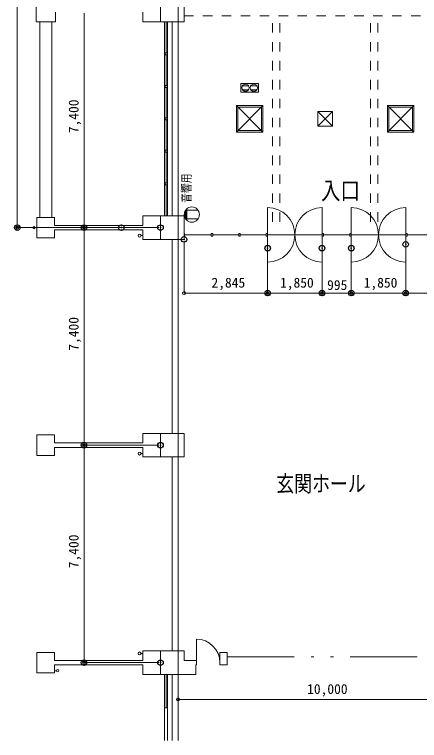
# Model space of a CAD drawing. Units: millimetres, scale not verified. Extents: x -20008 to 44171, y -23185 to 24570.
# Drawn here: x -19584 to -5811, y -23185 to 1513 of the extents above; entities that cross this region are included whole.
import ezdxf
from ezdxf.enums import TextEntityAlignment as Align

# ---------------------------------------------------------------- set-up
doc = ezdxf.new("R2010")
doc.units = ezdxf.units.MM
doc.header["$LTSCALE"] = 380
doc.header["$PDMODE"] = 32
doc.header["$PDSIZE"] = 190
doc.linetypes.add('DASHED_DOUBLE_DOTTED', pattern=[11, 6, -1.5, 0.25, -1.5, 0.25, -1.5])
doc.linetypes.add('USER1', pattern=[1.693333, 0.846667, -0.846667])
for name, color, linetype, lineweight in [('0-1_C-7', 253, 'Continuous', 18), ('0-2_6-3', 1, 'Continuous', 18), ('0-F_1-8', 8, 'Continuous', 18), ('1-0_1-6', 8, 'Continuous', 18), ('1-1_1-5', 8, 'Continuous', 18), ('1-2_1-4', 8, 'Continuous', 18), ('1-7_0-B', 8, 'Continuous', 18), ('1-8_0-A', 8, 'Continuous', 18), ('1-B_0-2', 8, 'Continuous', 18), ('1-D_0-0', 8, 'Continuous', 18), ('1-E_0', 1, 'Continuous', 18), ('2-0_6-8', 253, 'Continuous', 18), ('2-4_1-7', 8, 'Continuous', 18), ('2-F_0-E', 8, 'USER1', 18), ('3-0_KUTAI', 1, 'Continuous', 18)]:
    doc.layers.add(name, color=color, linetype=linetype, lineweight=lineweight)
doc.layers.add('0-4_3-4', color=3, linetype='Continuous')
doc.layers.add('1-F_Defpoints', color=5, linetype='Continuous')
doc.styles.add('ＭＳ ゴシック', font='')
doc.styles.get('ＭＳ ゴシック').set_extended_font_data('MS Gothic')

# ---------------------------------------------------------------- blocks, each defined once
blk = doc.blocks.new('_Origin')
at = {"layer": '1-E_0'}
blk.add_line((0, 0), (-380, 0), dxfattribs=at)
blk.add_circle((0, 0), 190, dxfattribs=at)

msp = doc.modelspace()

# ---------------------------------------------------------------- linework, layer by layer
at = {"layer": '0-1_C-7'}
for p, q in [((-11136.6, -2487.3), (-12036.6, -1587.3)), ((-6003.6, -2487.3), (-6903.6, -1587.3)), ((-8770.1, -1787.3), (-9270.1, -2287.3))]:
    msp.add_line(p, q, dxfattribs=at)
for points in [[(-11136.6, -2487.3), (-11136.6, -1587.3), (-12036.6, -1587.3), (-12036.6, -2487.3)], [(-11136.6, -1587.3), (-12036.6, -2487.3), (-11136.6, -2487.3)], [(-6003.6, -2487.3), (-6003.6, -1587.3), (-6903.6, -1587.3), (-6903.6, -2487.3)], [(-6003.6, -1587.3), (-6903.6, -2487.3), (-6003.6, -2487.3)], [(-8770.1, -2287.3), (-8770.1, -1787.3), (-9270.1, -1787.3)]]:
    msp.add_lwpolyline(points, dxfattribs=at)
for points in [[(-11186.6, -2437.3), (-11186.6, -1637.3), (-11986.6, -1637.3), (-11986.6, -2437.3)], [(-6053.6, -2437.3), (-6053.6, -1637.3), (-6853.6, -1637.3), (-6853.6, -2437.3)], [(-9270.1, -2287.3), (-8770.1, -2287.3), (-9270.1, -1787.3)]]:
    msp.add_lwpolyline(points, close=True, dxfattribs=at)
at = {"layer": '0-2_6-3'}
for p, q in [((-13784, -5176.8), (-13784, -5411.7)), ((-13771.9, -5152.5), (-13771.9, -5436)), ((-13751.6, -5128.2), (-13751.6, -5460.3)), ((-13739.5, -5116), (-13739.5, -5472.4)), ((-13727.3, -5488.6), (-13727.3, -5107.9)), ((-13727.3, -5148.4), (-13338.5, -5148.4)), ((-13800.2, -5375.2), (-13800.2, -5213.2)), ((-13727.3, -5440), (-13338.5, -5440))]:
    msp.add_line(p, q, dxfattribs=at)
msp.add_circle((-13553.2, -5294.2), 259.2, dxfattribs=at)
at = {"layer": '0-F_1-8'}
for p, q in [((-14479.6, 1262.7), (-14479.6, -5337.3)), ((-14379.6, 1262.7), (-14379.6, -5337.3)), ((-14479.6, -22077.3), (-14479.6, -20937.3)), ((-14379.6, -22077.3), (-14379.6, -20937.3))]:
    msp.add_line(p, q, dxfattribs=at)
at = {"layer": '1-0_1-6'}
for p, q in [((-14429.6, 207.7), (-14429.6, 1262.7)), ((-14394.6, 207.7), (-14464.6, 207.7)), ((-14464.6, 137.7), (-14464.6, 207.7)), ((-14394.6, 137.7), (-14464.6, 137.7)), ((-14429.6, -902.3), (-14429.6, 137.7)), ((-14394.6, 137.7), (-14394.6, 207.7)), ((-14394.6, -902.3), (-14464.6, -902.3)), ((-14464.6, -972.3), (-14464.6, -902.3)), ((-14394.6, -972.3), (-14464.6, -972.3)), ((-14429.6, -2002.3), (-14429.6, -972.3)), ((-14394.6, -972.3), (-14394.6, -902.3)), ((-14394.6, -2002.3), (-14464.6, -2002.3)), ((-14464.6, -2072.3), (-14464.6, -2002.3)), ((-14394.6, -2072.3), (-14464.6, -2072.3)), ((-14429.6, -3102.3), (-14429.6, -2072.3)), ((-14394.6, -2072.3), (-14394.6, -2002.3)), ((-14394.6, -3102.3), (-14464.6, -3102.3)), ((-14464.6, -3172.3), (-14464.6, -3102.3)), ((-14394.6, -3172.3), (-14464.6, -3172.3)), ((-14429.6, -4212.3), (-14429.6, -3172.3)), ((-14394.6, -3172.3), (-14394.6, -3102.3)), ((-14394.6, -4212.3), (-14464.6, -4212.3)), ((-14464.6, -4282.3), (-14464.6, -4212.3)), ((-14394.6, -4282.3), (-14464.6, -4282.3)), ((-14429.6, -4282.3), (-14429.6, -5337.3)), ((-14394.6, -4282.3), (-14394.6, -4212.3)), ((-14429.6, -22077.3), (-14429.6, -20937.3))]:
    msp.add_line(p, q, dxfattribs=at)
at = {"layer": '1-1_1-5'}
for p, q in [((-14219.6, -5337.3), (-14219.6, 1262.7)), ((-14219.6, -23185.1), (-14219.6, -20937.3))]:
    msp.add_line(p, q, dxfattribs=at)
at = {"layer": '1-2_1-4'}
for p, q in [((-18844.6, 1262.7), (-18844.6, 2062.7)), ((-14619.6, 2062.7), (-14619.6, 1262.7)), ((-18194.6, 1262.7), (-18194.6, 1587.7)), ((-15219.6, 1262.7), (-15219.6, 1587.7)), ((-18844.6, 1262.7), (-18194.6, 1262.7)), ((-14619.6, 1262.7), (-15219.6, 1262.7)), ((-18819.6, -6087.3), (-18819.6, -5387.3)), ((-18219.6, -5387.3), (-18819.6, -5387.3)), ((-18219.6, -5662.3), (-18219.6, -5387.3)), ((-14619.6, -5337.3), (-15219.6, -5337.3)), ((-15219.6, -5337.3), (-15219.6, -5662.3)), ((-14619.6, -6137.3), (-14619.6, -5337.3)), ((-18219.6, -5662.3), (-15219.6, -5662.3)), ((-18219.6, -6087.3), (-18219.6, -5812.3)), ((-18219.6, -5812.3), (-15219.6, -5812.3)), ((-15219.6, -5812.3), (-15219.6, -6137.3)), ((-18819.6, -6087.3), (-18219.6, -6087.3)), ((-14619.6, -6137.3), (-15219.6, -6137.3)), ((-18819.6, -13487.3), (-18819.6, -12787.3)), ((-18219.6, -12787.3), (-18819.6, -12787.3)), ((-18219.6, -13062.3), (-18219.6, -12787.3)), ((-14619.6, -12737.3), (-15219.6, -12737.3)), ((-15219.6, -12737.3), (-15219.6, -13062.3)), ((-14619.6, -13537.3), (-14619.6, -12737.3)), ((-18219.6, -13062.3), (-15219.6, -13062.3)), ((-18219.6, -13487.3), (-18219.6, -13212.3)), ((-18219.6, -13212.3), (-15219.6, -13212.3)), ((-15219.6, -13212.3), (-15219.6, -13537.3)), ((-18819.6, -13487.3), (-18219.6, -13487.3)), ((-14619.6, -13537.3), (-15219.6, -13537.3)), ((-18819.6, -20887.3), (-18819.6, -20187.3)), ((-18219.6, -20187.3), (-18819.6, -20187.3)), ((-18219.6, -20462.3), (-18219.6, -20187.3)), ((-14619.6, -20137.3), (-15219.6, -20137.3)), ((-15219.6, -20137.3), (-15219.6, -20462.3)), ((-14619.6, -20937.3), (-14619.6, -20137.3)), ((-18219.6, -20462.3), (-15219.6, -20462.3)), ((-18219.6, -20887.3), (-18219.6, -20612.3)), ((-18219.6, -20612.3), (-15219.6, -20612.3)), ((-15219.6, -20612.3), (-15219.6, -20937.3)), ((-18819.6, -20887.3), (-18219.6, -20887.3)), ((-14619.6, -20937.3), (-15219.6, -20937.3))]:
    msp.add_line(p, q, dxfattribs=at)
at = {"layer": '1-8_0-A'}
for p, q in [((-10974.6, -5057.3), (-10974.6, -6907.3)), ((-9124.6, -6907.3), (-9124.6, -5057.3)), ((-8129.6, -6907.3), (-8129.6, -5057.3)), ((-6279.6, -6907.3), (-6279.6, -5057.3)), ((-18879.6, -5737.3), (-18819.6, -5737.3)), ((-15279.6, -6010.8), (-15219.6, -6010.8)), ((-13819.6, -5932.3), (-13804.6, -5932.3)), ((-13819.6, -6032.3), (-13804.6, -6032.3)), ((-13804.6, -6032.3), (-13804.6, -5932.3)), ((-13804.6, -5982.3), (-12894.6, -5982.3)), ((-12894.6, -6032.3), (-12894.6, -5932.3)), ((-12894.6, -5932.3), (-12844.6, -5932.3)), ((-12894.6, -6032.3), (-12844.6, -6032.3)), ((-12844.6, -6032.3), (-12844.6, -5932.3)), ((-12844.6, -5982.3), (-11959.6, -5982.3)), ((-11959.6, -6032.3), (-11959.6, -5932.3)), ((-11959.6, -5932.3), (-11909.6, -5932.3)), ((-11959.6, -6032.3), (-11909.6, -6032.3)), ((-11909.6, -6032.3), (-11909.6, -5932.3)), ((-11909.6, -5982.3), (-11024.6, -5982.3)), ((-11024.6, -5932.3), (-10974.6, -5932.3)), ((-10974.6, -5982.3), (-9124.6, -5982.3)), ((-9124.6, -5932.3), (-9074.6, -5932.3)), ((-9124.6, -6032.3), (-9074.6, -6032.3)), ((-9074.6, -6032.3), (-9074.6, -5932.3)), ((-9074.6, -5982.3), (-8179.6, -5982.3)), ((-8179.6, -6032.3), (-8179.6, -5932.3)), ((-8179.6, -5932.3), (-8129.6, -5932.3)), ((-8179.6, -6032.3), (-8129.6, -6032.3)), ((-8129.6, -5982.3), (-6279.6, -5982.3)), ((-6279.6, -5932.3), (-6229.6, -5932.3)), ((-6279.6, -6032.3), (-6229.6, -6032.3)), ((-6229.6, -6032.3), (-6229.6, -5932.3)), ((-5344.6, -5982.3), (-6229.6, -5982.3)), ((-15279.6, -13424.7), (-15219.6, -13424.7)), ((-13399.6, -20537.3), (-13399.6, -19737.3)), ((-15279.6, -20224.4), (-15219.6, -20224.4)), ((-18159.6, -20812.3), (-18219.6, -20812.3))]:
    msp.add_line(p, q, dxfattribs=at)
at = {"layer": '1-8_0-A', "color": 7, "linetype": 'DASHED_DOUBLE_DOTTED'}
msp.add_line((-12349.6, -20337.3), (-4639.6, -20337.3), dxfattribs=at)
at = {"layer": '1-8_0-A'}
msp.add_lwpolyline([(-11024.6, -5932.3), (-11024.6, -6032.3), (-10974.6, -6032.3)], dxfattribs=at)
for centre, radius in [((-18919.6, -5737.3), 40), ((-15329.6, -6010.8), 50), ((-15329.6, -13424.7), 50), ((-15329.6, -20224.4), 50), ((-18119.6, -20812.3), 40)]:
    msp.add_circle(centre, radius, dxfattribs=at)
for centre, radius, start, end in [((-10974.6, -5982.3), 925, 270, 90), ((-9124.6, -5982.3), 925, 90, 270), ((-8129.6, -5982.3), 925, 270, 90), ((-6279.6, -5982.3), 925, 90, 270), ((-13399.6, -20537.3), 800, 0, 90)]:
    msp.add_arc(centre, radius, start, end, dxfattribs=at)
at = {"layer": '1-B_0-2'}
for p, q in [((-14619.6, 2062.7), (-14619.6, 1262.7)), ((-14219.6, -6137.3), (-14219.6, -12737.3)), ((-14219.6, -13537.3), (-14219.6, -20137.3)), ((-13819.6, -20462.3), (-13819.6, -20137.3)), ((-12599.6, -20612.3), (-12599.6, -20187.3)), ((-12599.6, -20187.3), (-12349.6, -20187.3)), ((-12349.6, -20612.3), (-12349.6, -20187.3)), ((-13819.6, -20462.3), (-13399.6, -20462.3)), ((-13399.6, -20612.3), (-13399.6, -20462.3)), ((-13419.6, -20612.3), (-13399.6, -20612.3))]:
    msp.add_line(p, q, dxfattribs=at)
at = {"layer": '1-B_0-2', "color": 7}
for p, q in [((-14619.6, 1262.7), (-13819.6, 1262.7)), ((-14019.6, 1262.7), (-14019.6, -5337.3)), ((-13819.6, -5337.3), (-14619.6, -5337.3)), ((-13819.6, -5662.3), (-13819.6, -5337.3)), ((-13819.6, -6137.3), (-13819.6, -5662.3)), ((-13419.6, -20612.3), (-13419.6, -20937.3)), ((-12349.6, -20612.3), (-12599.6, -20612.3)), ((-14619.6, -20937.3), (-13419.6, -20937.3)), ((-14019.6, -20937.3), (-14019.6, -23185.1))]:
    msp.add_line(p, q, dxfattribs=at)
msp.add_lwpolyline([(-13819.6, 1262.7), (-13819.6, 2062.7), (-14619.6, 2062.7)], dxfattribs=at)
at = {"layer": '1-B_0-2'}
for points in [[(-14619.6, -5337.3), (-14619.6, -6137.3), (-13819.6, -6137.3)], [(-13819.6, -20137.3), (-14619.6, -20137.3), (-14619.6, -20937.3)]]:
    msp.add_lwpolyline(points, dxfattribs=at)
msp.add_lwpolyline([(-13819.6, -13537.3), (-13819.6, -12737.3), (-14619.6, -12737.3), (-14619.6, -13537.3)], close=True, dxfattribs=at)
at = {"layer": '1-D_0-0'}
for p, q in [((-14479.6, -22077.3), (-14379.6, -22077.3)), ((-14479.6, -23185.1), (-14479.6, -22077.3)), ((-14379.6, -23185.1), (-14379.6, -22077.3))]:
    msp.add_line(p, q, dxfattribs=at)
at = {"layer": '1-E_0'}
for p, q in [((-13819.6, -6197.3), (-13819.6, -7963.5)), ((-6279.6, -6365.3), (-6279.6, -7963.5)), ((-10974.6, -6495.4), (-10974.6, -7963.5)), ((-10974.6, -6495.4), (-10974.6, -7963.5)), ((-9124.6, -6495.4), (-9124.6, -7963.5)), ((-9124.6, -6495.4), (-9124.6, -7963.5)), ((-8129.6, -6495.4), (-8129.6, -7963.5)), ((-8129.6, -6495.4), (-8129.6, -7963.5)), ((-13719.6, -7963.5), (-11074.6, -7963.5)), ((-10874.6, -7963.5), (-9224.6, -7963.5)), ((-9024.6, -7963.5), (-8229.6, -7963.5)), ((-8029.6, -7963.5), (-6379.6, -7963.5))]:
    msp.add_line(p, q, dxfattribs=at)
at = {"layer": '1-F_Defpoints'}
for p in [(-19488.8, -5737.3), (-17219.4, -5737.3), (-15949.5, -5737.3), (-14619.6, -5737.3), (-13819.6, -6137.3), (-10974.6, -6435.4), (-9124.6, -6435.4), (-8129.6, -6435.4), (-6279.6, -6305.3), (-10974.6, -7963.5), (-9124.6, -7963.5), (-8129.6, -7963.5), (-6279.6, -7963.5), (-17219.4, -13137.3), (-14619.6, -13137.3), (-17219.4, -20537.3), (-14619.6, -20537.3)]:
    msp.add_point(p, dxfattribs=at)
at = {"layer": '2-0_6-8'}
for p, q in [((-11627.8, -908.1), (-11831.4, -908.1)), ((-11341.3, -908.1), (-11544.9, -908.1)), ((-11627.8, -1046.5), (-11831.4, -1046.5)), ((-11341.3, -1046.5), (-11544.9, -1046.5))]:
    msp.add_line(p, q, dxfattribs=at)
msp.add_lwpolyline([(-11885, -1132.8), (-11885, -830.9), (-11287.7, -830.9), (-11287.7, -1132.8)], close=True, dxfattribs=at)
for centre in [(-11729.7, -977.3), (-11443.2, -977.3)]:
    msp.add_circle(centre, 123, dxfattribs=at)
at = {"layer": '2-4_1-7'}
for p, q in [((-18719.6, -5387.3), (-18719.6, 1262.7)), ((-18319.6, -5387.3), (-18319.6, 1262.7))]:
    msp.add_line(p, q, dxfattribs=at)
at = {"layer": '2-F_0-E'}
for p, q in [((-13819.6, 1462.7), (-4369.6, 1462.7)), ((-10811.2, -5537.3), (-10811.2, 1462.7)), ((-10561.2, -5537.3), (-10561.2, 1462.7)), ((-7477.9, -5537.3), (-7477.9, 1462.7)), ((-7227.9, -5537.3), (-7227.9, 1462.7))]:
    msp.add_line(p, q, dxfattribs=at)
at = {"layer": '3-0_KUTAI'}
for p, q in [((-14019.6, 16988.2), (-14019.6, -21788.8)), ((-19488.8, 16362.7), (-19488.8, -5637.3)), ((-17219.4, 1562.7), (-17219.4, -5637.3)), ((-16009.5, -5737.3), (-19488.8, -5737.3)), ((-17279.4, -5737.3), (-17219.4, -5737.3)), ((-14679.6, -5737.3), (-17219.4, -5737.3)), ((-17219.4, -5837.3), (-17219.4, -13037.3)), ((-6279.6, -7903.5), (-6279.6, -7963.5)), ((-6179.6, -7963.5), (-4119.6, -7963.5)), ((-14679.6, -13137.3), (-17219.4, -13137.3)), ((-14679.6, -13137.3), (-17219.4, -13137.3)), ((-17219.4, -13237.3), (-17219.4, -20437.3)), ((-14679.6, -20537.3), (-17219.4, -20537.3)), ((-13919.6, -21788.8), (-4119.6, -21788.8))]:
    msp.add_line(p, q, dxfattribs=at)

# ---------------------------------------------------------------- block references
at = {"layer": '1-E_0', "xscale": 0.2631579, "yscale": 0.2631579, "rotation": 180}
for p in [(-13819.6, -7963.5), (-10974.6, -7963.5), (-9124.6, -7963.5), (-8129.6, -7963.5)]:
    msp.add_blockref('_Origin', p, dxfattribs=at)
at = {"layer": '1-E_0', "xscale": 0.2631579, "yscale": 0.2631579}
for p in [(-10974.6, -7963.5), (-9124.6, -7963.5), (-8129.6, -7963.5), (-6279.6, -7963.5)]:
    msp.add_blockref('_Origin', p, dxfattribs=at)
at = {"layer": '3-0_KUTAI', "xscale": 0.2631579, "yscale": 0.2631579}
for p, rotation in [((-19488.8, -5737.3), 270), ((-17219.4, -5737.3), 270), ((-17219.4, -5737.3), 90), ((-6279.6, -7963.5), 180), ((-17219.4, -13137.3), 270), ((-17219.4, -13137.3), 90), ((-17219.4, -20537.3), 270), ((-14019.6, -21788.8), 180)]:
    msp.add_blockref('_Origin', p, dxfattribs=dict(at, rotation=rotation))

# ---------------------------------------------------------------- texts
at = {"layer": '0-4_3-4', "color": 7, "style": 'ＭＳ ゴシック', "width": 0.8}
msp.add_text('音響用', height=304, rotation=90, dxfattribs=at).set_placement((-13497, -4893.3), align=Align.BOTTOM_LEFT)
at = {"layer": '0-4_3-4', "style": 'ＭＳ ゴシック', "width": 0.8}
msp.add_text('入口', height=607.3, dxfattribs=at).set_placement((-9160.3, -4964.1), align=Align.BOTTOM_LEFT)
at = {"layer": '1-7_0-B', "style": 'ＭＳ ゴシック', "width": 0.8}
msp.add_text('玄関ホール', height=557.6, dxfattribs=at).set_placement((-10680.6, -14891.2), align=Align.BOTTOM_LEFT)
at = {"layer": '1-E_0', "color": 3, "style": 'ＭＳ ゴシック'}
for s, p in [('2,845', (-12884.6, -7879)), ('1,850', (-10553.3, -7879)), ('995', (-8952.1, -7958.3)), ('1,850', (-7708.3, -7879))]:
    msp.add_text(s, height=337.1, dxfattribs=at).set_placement(p, align=Align.BOTTOM_LEFT)
at = {"layer": '3-0_KUTAI', "color": 3, "style": 'ＭＳ ゴシック'}
for p in [(-17303.9, -2524.8), (-17303.9, -9924.8), (-17303.9, -17324.8)]:
    msp.add_text('7,400', height=337.1, rotation=90, dxfattribs=at).set_placement(p, align=Align.BOTTOM_LEFT)
msp.add_text('10,000', height=337.1, dxfattribs=at).set_placement((-9631.7, -21704.3), align=Align.BOTTOM_LEFT)

doc.saveas('drawing.dxf')
